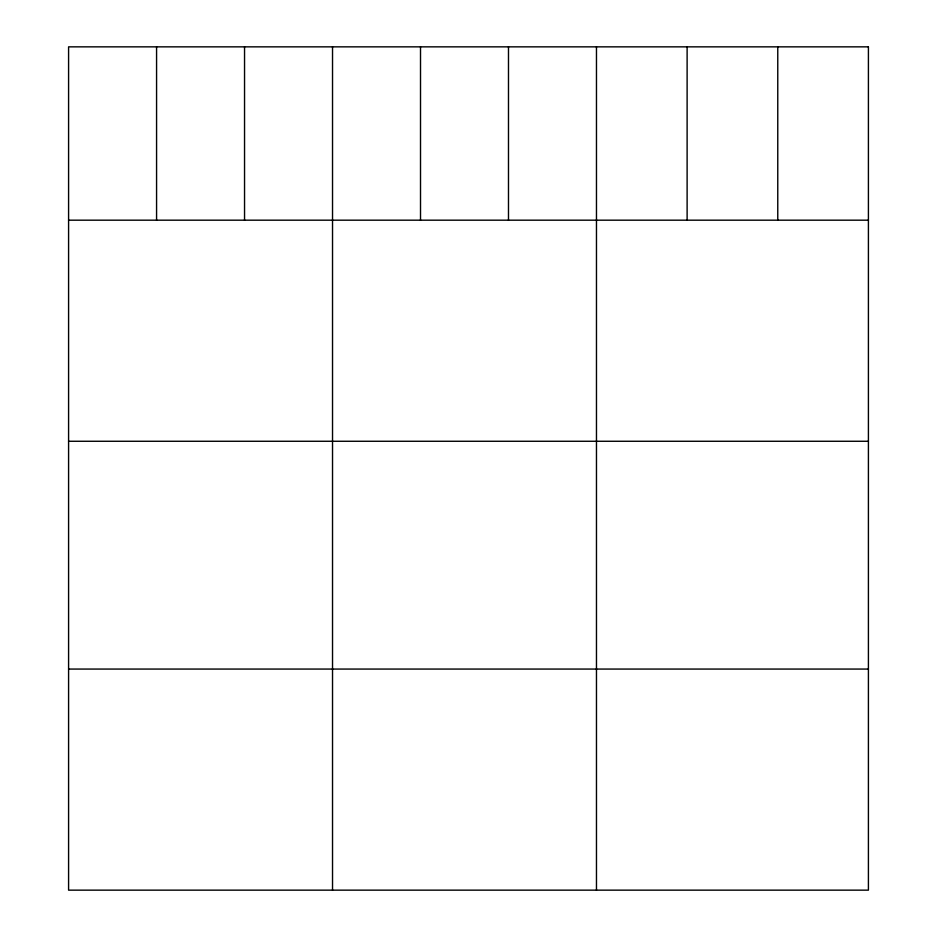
<?xml version="1.0" encoding="UTF-8"?>
<svg xmlns="http://www.w3.org/2000/svg" width="937" height="937" viewBox="0 0 937 937"><rect width="100%" height="100%" fill="white"/><g stroke="black" fill="none" stroke-linecap="round" stroke-linejoin="round"><path stroke-width="1.41" d="M68.588 220.183L868.412 220.183M68.588 441.268L868.412 441.268M68.588 669.065L868.412 669.065M777.769 46.85L777.769 220.183M687.114 46.85L687.114 220.183M596.471 46.85L596.471 890.15M508.486 46.85L508.486 220.183M420.514 46.85L420.514 220.183M332.53 46.85L332.53 890.15M244.545 46.85L244.545 220.183M156.573 46.85L156.573 220.183M868.412 46.85L68.588 46.85L68.588 890.15L868.412 890.15L868.412 46.85"/></g></svg>
